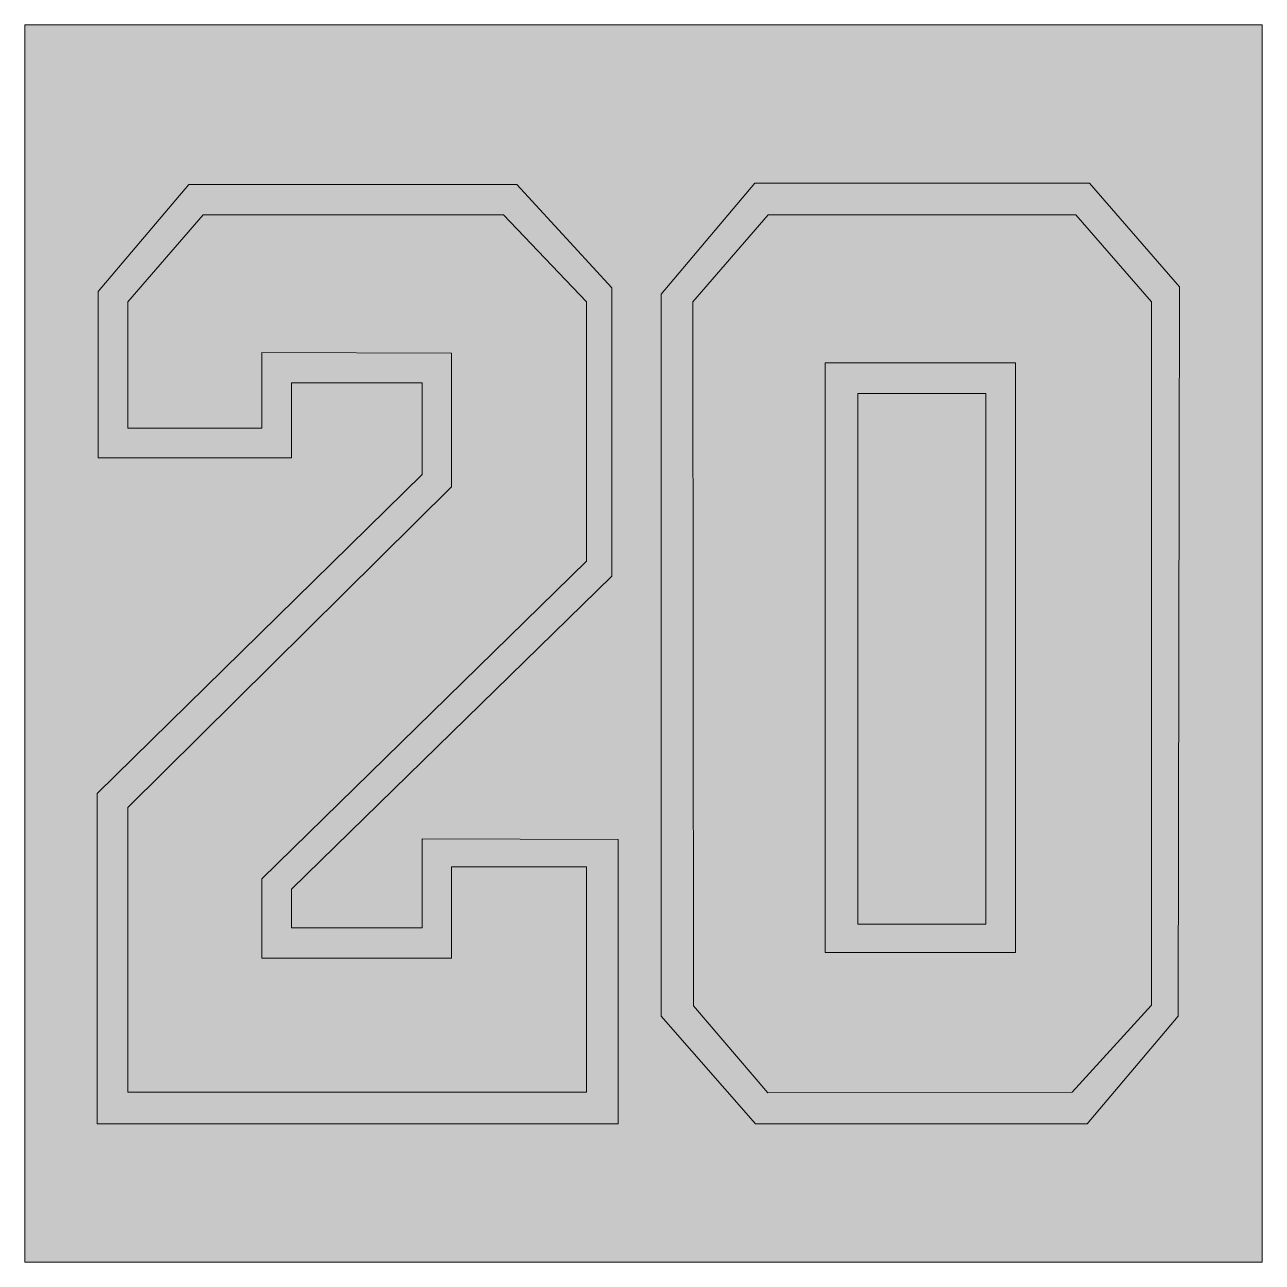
# Model space of a CAD drawing. Extents: x 0 to 2048, y -2048 to 0.
import ezdxf

# ---------------------------------------------------------------- set-up
doc = ezdxf.new("R2010")
doc.units = 0
doc.header["$MEASUREMENT"] = 0

# ---------------------------------------------------------------- blocks, each defined once
blk = doc.blocks.new('block 2')
at = {"true_color": 0xff0000}
h = blk.add_hatch(color=1, dxfattribs=at)
h.dxf.hatch_style = 2
h.paths.add_polyline_path([(2048, -2048), (0, -2048), (0, 0), (2048, 0)])
at = {"true_color": 0xffffff}
h = blk.add_hatch(color=7, dxfattribs=at)
h.dxf.hatch_style = 2
h.paths.add_polyline_path([(170.5, -667.5), (392.5, -667.5), (392.5, -542.5), (706.5, -543.5), (706.5, -764.5), (170.5, -1295.5), (170.5, -1766.5), (929.5, -1766.5), (929.5, -1393.7), (706.5, -1393.5), (706.5, -1544.5), (392.5, -1544.5), (392.5, -1413.5), (929.5, -887.8), (929.5, -458.5), (792.5, -314.5), (295.2, -314.5), (170.5, -458.5)])
h = blk.add_hatch(color=7, dxfattribs=at)
h.dxf.hatch_style = 2
h.paths.add_polyline_path([(1105.5, -458.5), (1106.5, -1623.5), (1229.5, -1767.5), (1733.5, -1766.5), (1864.5, -1622.5), (1864.5, -458.5), (1739.5, -314.5), (1230.2, -314.5)])
at = {"true_color": 0xff0000}
h = blk.add_hatch(color=1, dxfattribs=at)
h.dxf.hatch_style = 2
h.paths.add_polyline_path([(1590.5, -1488.5), (1378.5, -1488.5), (1378.5, -610.5), (1590.5, -610.5)])
at = {"lineweight": 0}
for points in [[(2048, -2048), (0, -2048), (0, 0), (2048, 0), (2048, -2048)], [(120, -1272), (120, -1819.2), (981.8, -1819.2), (981.8, -1348.4), (657.5, -1347.5), (657.5, -1494.5), (441.5, -1494.5), (441.5, -1430.5), (971.5, -912.5), (971.5, -435.5), (814.5, -264.5), (271.5, -264.5), (121.5, -441.5), (121.5, -716.5), (441.5, -716.5), (441.5, -592.5), (657.5, -592.5), (657.5, -744.5), (120, -1272)], [(1053, -1641), (1209.5, -1819.2), (1758.4, -1819.2), (1909.1, -1641), (1911, -434), (1762, -262), (1208.5, -262), (1053, -446.1), (1053, -1641)], [(170.5, -667.5), (392.5, -667.5), (392.5, -542.5), (706.5, -543.5), (706.5, -764.5), (170.5, -1295.5), (170.5, -1766.5), (929.5, -1766.5), (929.5, -1393.7), (706.5, -1393.5), (706.5, -1544.5), (392.5, -1544.5), (392.5, -1413.5), (929.5, -887.8), (929.5, -458.5), (792.5, -314.5), (295.2, -314.5), (170.5, -458.5), (170.5, -667.5)], [(1105.5, -458.5), (1106.5, -1623.5), (1229.5, -1767.5), (1733.5, -1766.5), (1864.5, -1622.5), (1864.5, -458.5), (1739.5, -314.5), (1230.2, -314.5), (1105.5, -458.5)], [(1639.5, -1535.5), (1324.5, -1535.5), (1324.5, -559.5), (1639.5, -559.5), (1639.5, -1535.5)], [(1590.5, -1488.5), (1378.5, -1488.5), (1378.5, -610.5), (1590.5, -610.5), (1590.5, -1488.5)]]:
    blk.add_lwpolyline(points, dxfattribs=at)

msp = doc.modelspace()

# ---------------------------------------------------------------- block references
msp.add_blockref('block 2', (0, 0))

doc.saveas('drawing.dxf')
